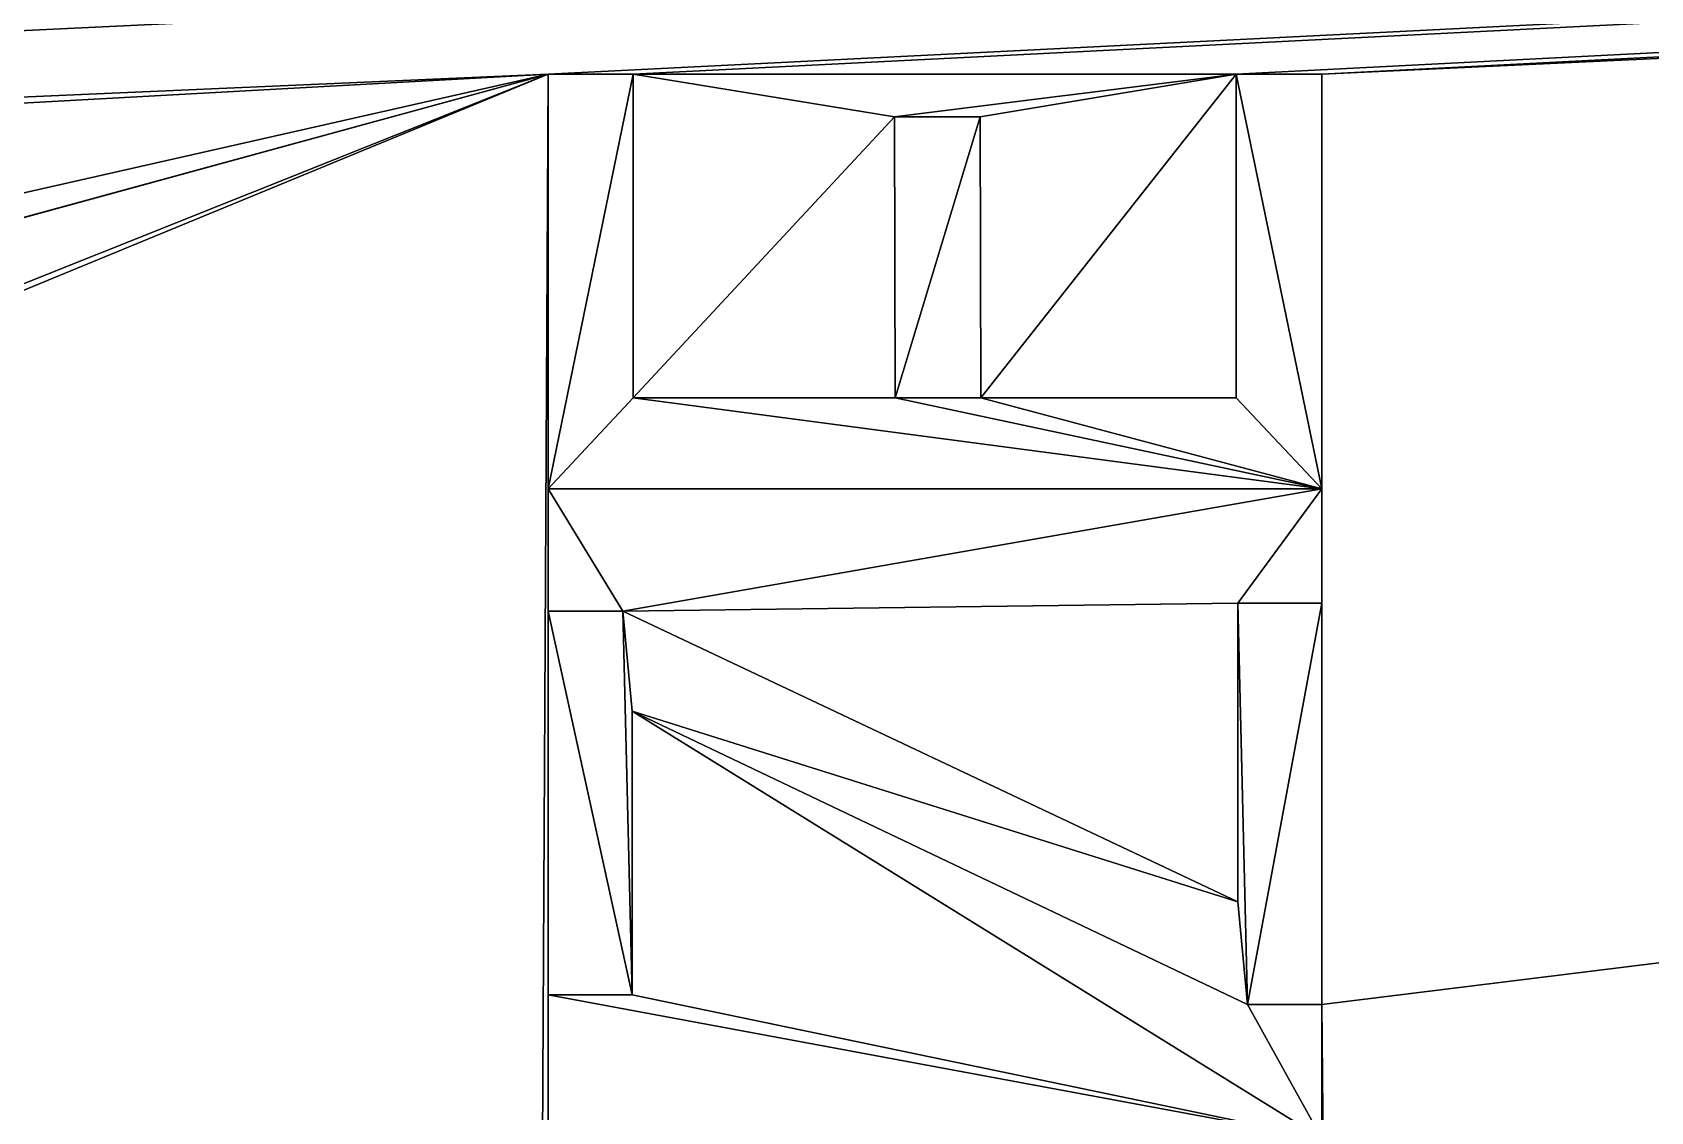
# Model space of a CAD drawing. Header units: metres. Extents: x -75 to 218, y -7 to 90.
# Drawn here: x 38.53 to 47.88, y 75.41 to 81.65 of the extents above; entities that cross this region are included whole.
import ezdxf

# ---------------------------------------------------------------- set-up
doc = ezdxf.new("R2010")
doc.units = ezdxf.units.M

msp = doc.modelspace()

# ---------------------------------------------------------------- meshes
at = {"layer": 'Layer0'}
mesh = msp.add_polyface(dxfattribs=at)
corners = [(-75.2887, 90.2876), (218.1735, -6.6124), (-75.2887, -6.6124), (218.1735, 90.2876)]
mesh.append_faces([[corners[k] for k in face] for face in [(0, 1, 2), (1, 0, 3)]], dxfattribs={"vtx0": -1})
mesh = msp.add_polyface(dxfattribs=at)
corners = [(43.5165, 79.5378, 1), (43.5138, 81.1614, 1), (42.0039, 79.5378, 1), (41.5119, 74.7315, 1), (41.5119, 79.012, 1), (41.5119, 81.4074, 1), (41.5119, 75.2574, 1), (41.5119, 76.0876, 1), (41.5119, 78.3047, 1), (41.9424, 78.3047, 1), (45.983, 79.012, 1), (45.4972, 78.3509, 1), (45.4972, 76.6258, 1), (45.983, 78.3509, 1), (41.4658, 72.6867, 1), (41.5212, 73.1268, 1), (41.6872, 73.4754, 1), (41.9655, 73.7325, 1), (42.3576, 73.8982, 1), (45.983, 74.7315, 1), (42.5605, 73.4124, 1), (44.1703, 73.8582, 1), (43.9881, 73.7429, 1), (44.3982, 73.932, 1), (44.6792, 73.9566, 1), (44.8545, 73.9566, 1), (45.1223, 73.9347, 1), (45.3569, 73.869, 1), (45.5582, 73.7595, 1), (45.7263, 73.6061, 1), (45.983, 75.2574, 1), (41.9978, 76.0876, 1), (41.9978, 77.7266, 1), (45.5525, 76.0323, 1), (-75.2887, 90.2876, 1), (-54.1, 80.2644, 1), (218.1735, 90.2876, 1), (-48.6584, 80.2644, 1), (-47.5864, 80.0922, 1), (-46.6781, 79.7306, 1), (-45.9505, 79.1936, 1), (-45.421, 78.4951, 1), (-45.0981, 77.6459, 1), (45.4879, 81.4074, 1), (42.0039, 81.4074, 1), (44.0089, 81.1614, 1), (44.0116, 79.5378, 1), (45.4879, 79.5378, 1)]
mesh.append_faces([[corners[k] for k in face] for face in [(11, 9, 12), (43, 46, 47)]], dxfattribs={"vtx0": -1})
mesh.append_faces([[corners[k] for k in face] for face in [(4, 9, 10), (3, 18, 19), (21, 20, 22), (30, 7, 6), (7, 30, 31), (31, 30, 32), (32, 30, 33), (34, 35, 36)]], dxfattribs={"vtx0": -1, "vtx1": -1})
mesh.append_faces([[corners[k] for k in face] for face in [(4, 6, 7), (10, 9, 11), (14, 3, 5), (19, 20, 21), (36, 35, 37), (43, 44, 1)]], dxfattribs={"vtx0": -1, "vtx1": -1, "vtx2": -1})
mesh.append_faces([[corners[k] for k in face] for face in [(3, 4, 5), (4, 3, 6), (4, 7, 8), (4, 8, 9), (10, 11, 13), (3, 15, 16), (3, 16, 17), (3, 17, 18), (19, 18, 20), (19, 21, 23), (19, 23, 24), (19, 24, 25), (19, 25, 26), (19, 26, 27), (19, 27, 28), (19, 28, 29), (36, 37, 38), (36, 38, 39), (36, 39, 40), (36, 40, 41), (36, 41, 42), (1, 44, 2), (43, 1, 45), (43, 45, 46)]], dxfattribs={"vtx0": -1, "vtx2": -1})
mesh.append_faces([[corners[k] for k in face] for face in [(0, 1, 2)]], dxfattribs={"vtx1": -1})
mesh = msp.add_polyface(dxfattribs=at)
corners = [(45.983, 79.012, 1), (45.983, 78.3509, 1), (45.983, 76.0323, 1), (45.983, 81.4074, 1), (45.983, 74.7315, 1), (45.7263, 73.6061, 1), (45.8588, 73.4118, 1), (45.9534, 73.1794, 1), (46.0102, 72.909, 1), (45.983, 75.2574, 1), (45.5525, 76.0323, 1), (117.19, 76.5105, 1), (115.6775, 78.3801, 1), (115.6775, 76.5105, 1), (117.19, 79.5824, 1), (115.6775, 81.4521, 1), (115.6775, 79.5824, 1), (115.2212, 74.4471, 1), (115.1854, 75.9847, 1), (115.1854, 74.1181, 1), (115.3284, 74.727, 1), (115.5014, 74.9534, 1), (115.7343, 75.1221, 1), (116.023, 75.227, 1), (115.1393, 70.6403, 1), (115.1854, 72.6482, 1), (115.1854, 79.0566, 1), (115.3607, 71.429, 1), (115.639, 71.6861, 1), (116.0311, 71.8518, 1), (115.1854, 82.1286, 1), (115.1854, 81.4521, 1), (115.1854, 78.3801, 1), (218.1735, 90.2876, 1), (-45.0981, 77.6459, 1), (41.5119, 81.4074, 1), (42.0039, 81.4074, 1), (45.4879, 81.4074, 1), (116.4216, 84.7393, 1), (116.1394, 84.7187, 1), (46.0292, 72.6005, 1), (115.8923, 84.657, 1), (115.6804, 84.5542, 1), (115.5037, 84.4102, 1), (115.3645, 84.2273, 1), (115.265, 84.0074, 1), (115.2053, 83.7506, 1), (115.1854, 83.457, 1)]
mesh.append_faces([[corners[k] for k in face] for face in [(11, 12, 13), (14, 15, 16)]], dxfattribs={"vtx0": -1})
mesh.append_faces([[corners[k] for k in face] for face in [(0, 2, 3), (4, 8, 9), (10, 9, 2), (17, 18, 19), (15, 30, 31), (32, 19, 18), (38, 3, 39), (39, 40, 41), (41, 40, 42), (42, 40, 43), (43, 40, 44), (44, 40, 45), (45, 40, 46), (46, 40, 47), (47, 31, 30)]], dxfattribs={"vtx0": -1, "vtx1": -1})
mesh.append_faces([[corners[k] for k in face] for face in [(9, 8, 2), (24, 25, 26), (32, 26, 25), (33, 34, 35), (33, 36, 37), (39, 3, 2), (39, 2, 8), (47, 40, 24), (47, 24, 26)]], dxfattribs={"vtx0": -1, "vtx1": -1, "vtx2": -1})
mesh.append_faces([[corners[k] for k in face] for face in [(0, 1, 2), (4, 5, 6), (4, 6, 7), (4, 7, 8), (18, 17, 20), (18, 20, 21), (18, 21, 22), (18, 22, 23), (25, 27, 28), (25, 28, 29), (32, 25, 19), (33, 35, 36), (33, 37, 3), (39, 8, 40), (47, 26, 31)]], dxfattribs={"vtx0": -1, "vtx2": -1})
mesh = msp.add_polyface(dxfattribs=at)
corners = [(115.6775, 78.3801, 1), (117.19, 76.5105, 1), (117.1873, 78.1341, 1), (115.6775, 81.4521, 1), (117.19, 79.5824, 1), (117.1873, 81.2061, 1), (115.1854, 75.9847, 1), (116.023, 75.227, 1), (119.6565, 75.9847, 1), (116.3632, 75.262, 1), (116.7599, 75.262, 1), (117.0927, 75.227, 1), (117.3779, 75.1221, 1), (117.6093, 74.953, 1), (117.7808, 74.7254, 1), (117.8869, 74.4452, 1), (117.9222, 74.1181, 1), (119.6565, 73.1741, 1), (117.9222, 73.1741, 1), (119.6565, 78.3801, 1), (119.6565, 79.0566, 1), (119.6565, 81.4521, 1), (119.6565, 82.1286, 1), (119.6565, 83.4539, 1), (115.1854, 72.6482, 1), (116.0311, 71.8518, 1), (119.6565, 72.6482, 1), (117.8438, 71.8118, 1), (118.0718, 71.8856, 1), (118.3527, 71.9102, 1), (118.528, 71.9102, 1), (118.7958, 71.8883, 1), (119.0304, 71.8226, 1), (119.6837, 70.8626, 1), (115.1854, 82.1286, 1), (117.6824, 81.2061, 1), (117.6851, 79.5824, 1), (119.1615, 81.4521, 1), (119.1615, 79.5824, 1), (115.1854, 79.0566, 1), (115.1854, 78.3801, 1), (117.6824, 78.1341, 1), (117.6851, 76.5105, 1), (119.1615, 78.3801, 1), (119.1615, 76.5105, 1), (218.1735, 90.2876, 1), (45.983, 81.4074, 1), (116.4216, 84.7393, 1)]
mesh.append_faces([[corners[k] for k in face] for face in [(17, 16, 18), (37, 36, 38), (43, 42, 44)]], dxfattribs={"vtx0": -1})
mesh.append_faces([[corners[k] for k in face] for face in [(6, 7, 8), (8, 17, 19), (20, 17, 21), (22, 17, 23), (24, 25, 26), (26, 33, 17), (34, 3, 22), (39, 40, 20)]], dxfattribs={"vtx0": -1, "vtx1": -1})
mesh.append_faces([[corners[k] for k in face] for face in [(16, 17, 8), (19, 17, 20), (21, 17, 22), (22, 3, 5), (22, 36, 37), (20, 0, 2), (20, 42, 43), (45, 46, 47)]], dxfattribs={"vtx0": -1, "vtx1": -1, "vtx2": -1})
mesh.append_faces([[corners[k] for k in face] for face in [(0, 1, 2), (3, 4, 5), (8, 7, 9), (8, 9, 10), (8, 10, 11), (8, 11, 12), (8, 12, 13), (8, 13, 14), (8, 14, 15), (8, 15, 16), (26, 27, 28), (26, 28, 29), (26, 29, 30), (26, 30, 31), (26, 31, 32), (22, 5, 35), (22, 35, 36), (22, 37, 21), (20, 40, 0), (20, 2, 41), (20, 41, 42), (20, 43, 19)]], dxfattribs={"vtx0": -1, "vtx2": -1})
mesh = msp.add_polyface(dxfattribs=at)
corners = [(-18.9398, 56.5034, 1), (41.9346, 71.5467, 1), (41.7672, 71.698, 1), (41.6353, 71.8895, 1), (41.5411, 72.1182, 1), (41.4846, 72.3839, 1), (41.4658, 72.6867, 1), (41.5119, 81.4074, 1), (-45.0981, 77.6459, 1), (-44.9905, 76.6568, 1), (-31.588, 64.8638, 1), (-19.069, 64.8638, 1), (-18.9928, 57.2361, 1), (-28.5228, 53.3177, 1), (-24.2436, 51.1221, 1), (-22.1514, 53.3177, 1), (-24.2522, 46.0249, 1), (-22.8574, 51.1221, 1), (-28.8758, 61.3251, 1), (-19.069, 63.4001, 1), (-30.1587, 63.4001, 1), (-28.5228, 59.6891, 1), (-22.1514, 59.6891, 1), (-21.4354, 59.6383, 1), (-20.8028, 59.4857, 1), (-20.2536, 59.2315, 1), (-19.7879, 58.8755, 1), (-19.4169, 58.4221, 1), (-19.1518, 57.8757, 1), (-19.069, 43.6572, 1), (-18.9928, 22.0227, 1), (-18.9933, 55.7708, 1), (-31.588, 43.6572, 1), (-22.866, 46.0249, 1), (-21.4424, 53.3685, 1), (-20.8136, 53.5211, 1), (-20.2649, 53.7754, 1), (-19.7965, 54.1313, 1), (-19.4217, 54.5847, 1), (-19.154, 55.1312, 1), (-27.0605, 41.8376, 1), (-19.069, 42.2451, 1), (-28.1402, 42.2451, 1), (-20.8857, 39.5071, 1), (-19.069, 35.7359, 1)]
mesh.append_faces([[corners[k] for k in face] for face in [(18, 19, 20), (40, 41, 42)]], dxfattribs={"vtx0": -1})
mesh.append_faces([[corners[k] for k in face] for face in [(13, 14, 15), (14, 13, 16), (19, 12, 11), (31, 30, 0), (16, 29, 33), (33, 29, 17), (15, 29, 34), (34, 29, 35), (35, 29, 36), (36, 29, 37), (37, 29, 38), (38, 29, 39), (39, 29, 31)]], dxfattribs={"vtx0": -1, "vtx1": -1})
mesh.append_faces([[corners[k] for k in face] for face in [(7, 9, 10), (7, 11, 12), (7, 0, 6), (19, 18, 21), (29, 30, 31), (17, 29, 15), (41, 43, 44)]], dxfattribs={"vtx0": -1, "vtx1": -1, "vtx2": -1})
mesh.append_faces([[corners[k] for k in face] for face in [(0, 1, 2), (0, 2, 3), (0, 3, 4), (0, 4, 5), (0, 5, 6), (7, 8, 9), (7, 10, 11), (7, 12, 0), (15, 14, 17), (19, 21, 22), (19, 22, 23), (19, 23, 24), (19, 24, 25), (19, 25, 26), (19, 26, 27), (19, 27, 28), (19, 28, 12), (16, 32, 29), (41, 40, 43)]], dxfattribs={"vtx0": -1, "vtx2": -1})
mesh = msp.add_polyface(dxfattribs=at)
corners = [(41.5119, 79.012, 0.7062), (42.0039, 81.4074, 0.7062), (41.5119, 81.4074, 0.7062), (42.0039, 79.5378, 0.7062), (45.983, 79.012, 0.7062), (43.5165, 79.5378, 0.7062), (44.0116, 79.5378, 0.7062), (44.0089, 81.1614, 0.7062), (45.4879, 79.5378, 0.7062), (45.4879, 81.4074, 0.7062), (45.983, 81.4074, 0.7062), (43.5138, 81.1614, 0.7062)]
mesh.append_faces([[corners[k] for k in face] for face in [(0, 1, 2), (9, 4, 10)]], dxfattribs={"vtx0": -1})
mesh.append_faces([[corners[k] for k in face] for face in [(1, 0, 3), (3, 4, 5), (6, 4, 8), (8, 4, 9)]], dxfattribs={"vtx0": -1, "vtx1": -1})
mesh.append_faces([[corners[k] for k in face] for face in [(5, 4, 6)]], dxfattribs={"vtx0": -1, "vtx1": -1, "vtx2": -1})
mesh.append_faces([[corners[k] for k in face] for face in [(3, 0, 4), (5, 6, 7)]], dxfattribs={"vtx0": -1, "vtx2": -1})
mesh.append_faces([[corners[k] for k in face] for face in [(7, 11, 5)]], dxfattribs={"vtx2": -1})
mesh = msp.add_polyface(dxfattribs=at)
corners = [(42.0039, 81.4074, 1), (41.5119, 81.4074, 0.7062), (42.0039, 81.4074, 0.7062), (41.5119, 81.4074, 1)]
mesh.append_faces([[corners[k] for k in face] for face in [(0, 1, 2), (1, 0, 3)]], dxfattribs={"vtx0": -1})
mesh = msp.add_polyface(dxfattribs=at)
corners = [(41.5119, 81.4074, 0.7062), (41.5119, 79.012, 1), (41.5119, 79.012, 0.7062), (41.5119, 81.4074, 1)]
mesh.append_faces([[corners[k] for k in face] for face in [(0, 1, 2), (1, 0, 3)]], dxfattribs={"vtx0": -1})
mesh = msp.add_polyface(dxfattribs=at)
corners = [(42.0039, 81.4074, 1), (42.0039, 79.5378, 0.7062), (42.0039, 79.5378, 1), (42.0039, 81.4074, 0.7062)]
mesh.append_faces([[corners[k] for k in face] for face in [(0, 1, 2), (1, 0, 3)]], dxfattribs={"vtx0": -1})
mesh = msp.add_polyface(dxfattribs=at)
corners = [(45.983, 81.4074, 1), (45.4879, 81.4074, 0.7062), (45.983, 81.4074, 0.7062), (45.4879, 81.4074, 1)]
mesh.append_faces([[corners[k] for k in face] for face in [(0, 1, 2), (1, 0, 3)]], dxfattribs={"vtx0": -1})
mesh = msp.add_polyface(dxfattribs=at)
corners = [(45.4879, 81.4074, 0.7062), (45.4879, 79.5378, 1), (45.4879, 79.5378, 0.7062), (45.4879, 81.4074, 1)]
mesh.append_faces([[corners[k] for k in face] for face in [(0, 1, 2), (1, 0, 3)]], dxfattribs={"vtx0": -1})
mesh = msp.add_polyface(dxfattribs=at)
corners = [(45.983, 81.4074, 1), (45.983, 79.012, 0.7062), (45.983, 79.012, 1), (45.983, 81.4074, 0.7062)]
mesh.append_faces([[corners[k] for k in face] for face in [(0, 1, 2), (1, 0, 3)]], dxfattribs={"vtx0": -1})
mesh = msp.add_polyface(dxfattribs=at)
corners = [(44.0089, 81.1614, 1), (43.5138, 81.1614, 0.7062), (44.0089, 81.1614, 0.7062), (43.5138, 81.1614, 1)]
mesh.append_faces([[corners[k] for k in face] for face in [(0, 1, 2), (1, 0, 3)]], dxfattribs={"vtx0": -1})
mesh = msp.add_polyface(dxfattribs=at)
corners = [(43.5138, 81.1614, 0.7062), (43.5165, 79.5378, 1), (43.5165, 79.5378, 0.7062), (43.5138, 81.1614, 1)]
mesh.append_faces([[corners[k] for k in face] for face in [(0, 1, 2), (1, 0, 3)]], dxfattribs={"vtx0": -1})
mesh = msp.add_polyface(dxfattribs=at)
corners = [(44.0089, 81.1614, 1), (44.0116, 79.5378, 0.7062), (44.0116, 79.5378, 1), (44.0089, 81.1614, 0.7062)]
mesh.append_faces([[corners[k] for k in face] for face in [(0, 1, 2), (1, 0, 3)]], dxfattribs={"vtx0": -1})
mesh = msp.add_polyface(dxfattribs=at)
corners = [(43.5165, 79.5378, 1), (42.0039, 79.5378, 0.7062), (43.5165, 79.5378, 0.7062), (42.0039, 79.5378, 1)]
mesh.append_faces([[corners[k] for k in face] for face in [(0, 1, 2), (1, 0, 3)]], dxfattribs={"vtx0": -1})
mesh = msp.add_polyface(dxfattribs=at)
corners = [(45.4879, 79.5378, 1), (44.0116, 79.5378, 0.7062), (45.4879, 79.5378, 0.7062), (44.0116, 79.5378, 1)]
mesh.append_faces([[corners[k] for k in face] for face in [(0, 1, 2), (1, 0, 3)]], dxfattribs={"vtx0": -1})
mesh = msp.add_polyface(dxfattribs=at)
corners = [(41.5119, 79.012, 1), (45.983, 79.012, 0.7062), (41.5119, 79.012, 0.7062), (45.983, 79.012, 1)]
mesh.append_faces([[corners[k] for k in face] for face in [(0, 1, 2), (1, 0, 3)]], dxfattribs={"vtx0": -1})
mesh = msp.add_polyface(dxfattribs=at)
corners = [(41.9978, 76.0876, 0.7062), (41.5119, 78.3047, 0.7062), (41.5119, 76.0876, 0.7062), (41.9424, 78.3047, 0.7062), (41.9978, 77.7266, 0.7062), (45.4972, 76.6258, 0.7062), (45.5525, 76.0323, 0.7062), (45.4972, 78.3509, 0.7062), (45.983, 78.3509, 0.7062), (45.983, 76.0323, 0.7062)]
mesh.append_faces([[corners[k] for k in face] for face in [(0, 1, 2), (8, 6, 9)]], dxfattribs={"vtx0": -1})
mesh.append_faces([[corners[k] for k in face] for face in [(1, 0, 3), (3, 4, 5), (5, 6, 7), (7, 6, 8)]], dxfattribs={"vtx0": -1, "vtx1": -1})
mesh.append_faces([[corners[k] for k in face] for face in [(3, 0, 4), (5, 4, 6)]], dxfattribs={"vtx0": -1, "vtx2": -1})
mesh = msp.add_polyface(dxfattribs=at)
corners = [(41.9424, 78.3047, 1), (41.5119, 78.3047, 0.7062), (41.9424, 78.3047, 0.7062), (41.5119, 78.3047, 1)]
mesh.append_faces([[corners[k] for k in face] for face in [(0, 1, 2), (1, 0, 3)]], dxfattribs={"vtx0": -1})
mesh = msp.add_polyface(dxfattribs=at)
corners = [(41.5119, 78.3047, 0.7062), (41.5119, 76.0876, 1), (41.5119, 76.0876, 0.7062), (41.5119, 78.3047, 1)]
mesh.append_faces([[corners[k] for k in face] for face in [(0, 1, 2), (1, 0, 3)]], dxfattribs={"vtx0": -1})
mesh = msp.add_polyface(dxfattribs=at)
corners = [(45.4972, 76.6258, 1), (41.9424, 78.3047, 0.7062), (45.4972, 76.6258, 0.7062), (41.9424, 78.3047, 1)]
mesh.append_faces([[corners[k] for k in face] for face in [(0, 1, 2), (1, 0, 3)]], dxfattribs={"vtx0": -1})
mesh = msp.add_polyface(dxfattribs=at)
corners = [(45.983, 78.3509, 1), (45.4972, 78.3509, 0.7062), (45.983, 78.3509, 0.7062), (45.4972, 78.3509, 1)]
mesh.append_faces([[corners[k] for k in face] for face in [(0, 1, 2), (1, 0, 3)]], dxfattribs={"vtx0": -1})
mesh = msp.add_polyface(dxfattribs=at)
corners = [(45.4972, 78.3509, 0.7062), (45.4972, 76.6258, 1), (45.4972, 76.6258, 0.7062), (45.4972, 78.3509, 1)]
mesh.append_faces([[corners[k] for k in face] for face in [(0, 1, 2), (1, 0, 3)]], dxfattribs={"vtx0": -1})
mesh = msp.add_polyface(dxfattribs=at)
corners = [(45.983, 78.3509, 1), (45.983, 76.0323, 0.7062), (45.983, 76.0323, 1), (45.983, 78.3509, 0.7062)]
mesh.append_faces([[corners[k] for k in face] for face in [(0, 1, 2), (1, 0, 3)]], dxfattribs={"vtx0": -1})
mesh = msp.add_polyface(dxfattribs=at)
corners = [(41.9978, 77.7266, 1), (41.9978, 76.0876, 0.7062), (41.9978, 76.0876, 1), (41.9978, 77.7266, 0.7062)]
mesh.append_faces([[corners[k] for k in face] for face in [(0, 1, 2), (1, 0, 3)]], dxfattribs={"vtx0": -1})
mesh = msp.add_polyface(dxfattribs=at)
corners = [(41.9978, 77.7266, 1), (45.5525, 76.0323, 0.7062), (41.9978, 77.7266, 0.7062), (45.5525, 76.0323, 1)]
mesh.append_faces([[corners[k] for k in face] for face in [(0, 1, 2), (1, 0, 3)]], dxfattribs={"vtx0": -1})
mesh = msp.add_polyface(dxfattribs=at)
corners = [(41.5119, 76.0876, 1), (41.9978, 76.0876, 0.7062), (41.5119, 76.0876, 0.7062), (41.9978, 76.0876, 1)]
mesh.append_faces([[corners[k] for k in face] for face in [(0, 1, 2), (1, 0, 3)]], dxfattribs={"vtx0": -1})
mesh = msp.add_polyface(dxfattribs=at)
corners = [(45.5525, 76.0323, 1), (45.983, 76.0323, 0.7062), (45.5525, 76.0323, 0.7062), (45.983, 76.0323, 1)]
mesh.append_faces([[corners[k] for k in face] for face in [(0, 1, 2), (1, 0, 3)]], dxfattribs={"vtx0": -1})

doc.saveas('drawing.dxf')
